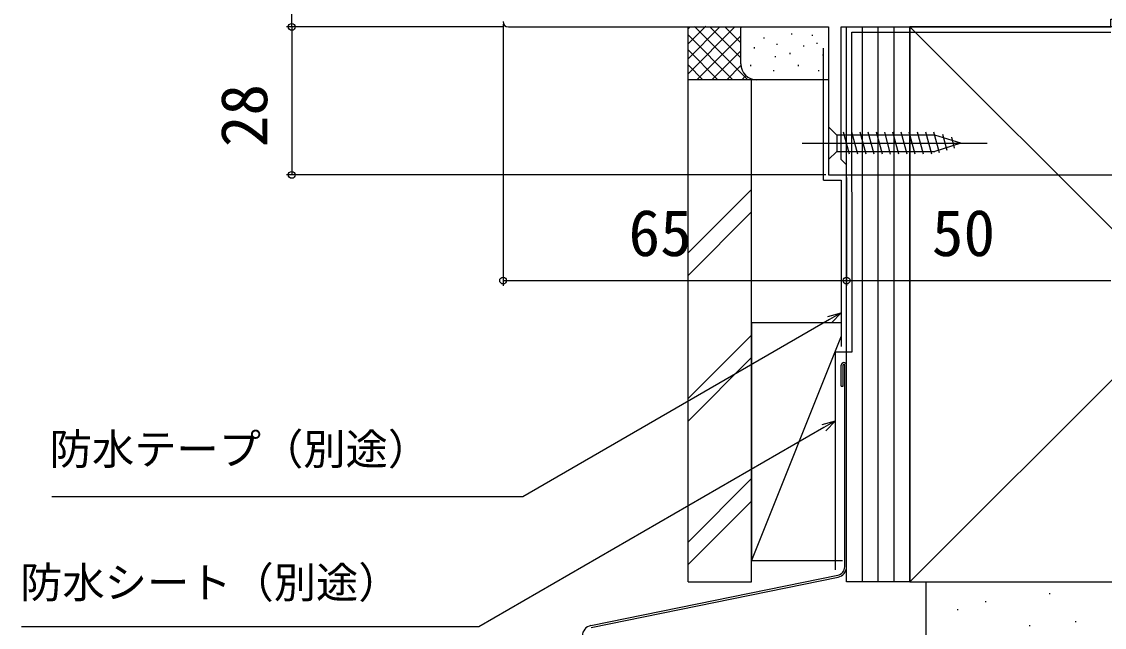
# Model space of a CAD drawing. Units: millimetres, scale not verified. Extents: x -525 to 525, y -783 to 779.
# Drawn here: x 61.2 to 266, y 26.2 to 140.8 of the extents above; entities that cross this region are included whole.
import ezdxf
from ezdxf.enums import TextEntityAlignment as Align

# ---------------------------------------------------------------- set-up
doc = ezdxf.new("R2010")
doc.units = ezdxf.units.MM
doc.header["$LTSCALE"] = 4
for name, color, linetype in [('0-2_YKK_11', 7, 'Continuous'), ('0-5_YKK_13', 4, 'Continuous'), ('0-7_YKK_D', 6, 'Continuous'), ('0-9_YSS_K', 3, 'Continuous'), ('0-A_YSS_KE', 3, 'Continuous')]:
    doc.layers.add(name, color=color, linetype=linetype)
doc.styles.add('ＭＳ ゴシック', font='')
doc.styles.get('ＭＳ ゴシック').set_extended_font_data('MS Gothic')

msp = doc.modelspace()

# ---------------------------------------------------------------- linework, layer by layer
at = {"layer": '0-2_YKK_11'}
msp.add_lwpolyline([(153.264, 139.8), (213.864, 139.8), (213.864, 111.8), (217.264, 111.8), (217.264, 113.7), (216.764, 114.2), (216.264, 114.7), (216.264, 139.8), (267.264, 139.8), (267.264, 141.3), (279.764, 141.3), (279.764, 139.8), (282.264, 139.8), (282.264, 143.8), (267.264, 143.8)], dxfattribs=at)
msp.add_arc((153.264, 140.8), 1, 180.00001, 269.99999, dxfattribs=at)
at = {"layer": '0-5_YKK_13'}
for p, q in [((213.864, 120.9), (213.864, 114.7)), ((213.864, 120.9), (215.414, 119.35)), ((233.948, 119.35), (215.414, 119.35)), ((215.414, 119.35), (215.414, 116.25)), ((217.84, 115.7), (216.715, 119.9)), ((219.393, 115.7), (218.268, 119.9)), ((220.946, 115.7), (219.821, 119.9)), ((222.499, 115.7), (221.374, 119.9)), ((224.052, 115.7), (222.927, 119.9)), ((225.605, 115.7), (224.48, 119.9)), ((227.158, 115.7), (226.032, 119.9)), ((228.711, 115.7), (227.585, 119.9)), ((230.264, 115.7), (229.138, 119.9)), ((231.817, 115.7), (230.691, 119.9)), ((233.37, 115.7), (232.244, 119.9)), ((234.853, 115.959), (233.797, 119.9)), ((238.864, 117.8), (233.948, 119.35)), ((236.285, 116.41), (235.471, 119.447)), ((237.717, 116.862), (237.168, 118.912)), ((208.864, 117.8), (243.864, 117.8)), ((238.864, 117.8), (233.948, 116.25)), ((213.864, 114.7), (215.414, 116.25)), ((215.414, 116.25), (233.948, 116.25))]:
    msp.add_line(p, q, dxfattribs=at)
at = {"layer": '0-7_YKK_D'}
for p, q in [((112.264, 139.8), (112.264, 151.8)), ((149.264, 139.8), (111.264, 139.8)), ((152.264, 139.8), (111.264, 139.8)), ((112.264, 139.8), (112.264, 111.8)), ((152.264, 140.3), (152.264, 90.8)), ((213.364, 111.8), (111.264, 111.8)), ((216.564, 111.8), (427.764, 111.8)), ((217.264, 111.3), (217.264, 90.8)), ((217.264, 111.3), (217.264, 90.8)), ((152.264, 91.8), (217.264, 91.8)), ((217.264, 91.8), (267.264, 91.8))]:
    msp.add_line(p, q, dxfattribs=at)
for points in [[(216.264, 85.703), (214.056, 84.428), (155.989, 50.903), (66.886, 50.903)], [(213.714, 85.02), (216.264, 85.703), (214.397, 83.836)], [(215.187, 65.262), (212.978, 63.987), (147.689, 26.292), (61.16, 26.292)], [(212.637, 64.578), (215.187, 65.262), (213.32, 63.395)]]:
    msp.add_lwpolyline(points, dxfattribs=at)
for centre in [(112.264, 139.8), (112.264, 139.8), (112.264, 111.8), (152.264, 91.8), (217.264, 91.8), (217.264, 91.8)]:
    msp.add_circle(centre, 0.637, dxfattribs=at)
at = {"layer": '0-9_YSS_K'}
for p, q in [((187.264, 136.599), (190.642, 139.977)), ((187.264, 139.427), (187.657, 139.82)), ((187.264, 130.942), (196.125, 139.803)), ((187.264, 133.77), (193.296, 139.803)), ((187.264, 129.8), (187.264, 139.8)), ((188.512, 139.865), (198.578, 129.8)), ((191.403, 139.803), (197.264, 133.942)), ((194.231, 139.803), (197.264, 136.77)), ((197.06, 139.803), (197.264, 139.599)), ((197.264, 132.8), (197.264, 139.803)), ((217.264, 139.8), (229.264, 139.8)), ((217.264, 34.8), (217.264, 139.8)), ((220.264, 34.8), (220.264, 139.8)), ((223.264, 34.8), (223.264, 139.8)), ((226.264, 34.8), (226.264, 139.8)), ((229.264, 139.8), (334.264, 34.8)), ((229.264, 34.8), (229.264, 139.8)), ((229.264, 34.8), (334.264, 139.8)), ((187.264, 138.285), (195.749, 129.8)), ((188.95, 129.8), (197.264, 138.114)), ((201.59, 137.799), (201.59, 137.599)), ((206.863, 138.575), (206.863, 138.375)), ((210.78, 138.295), (210.78, 138.095)), ((187.264, 135.457), (192.921, 129.8)), ((191.779, 129.8), (197.264, 135.285)), ((199.759, 135.943), (199.759, 135.743)), ((204.099, 136.611), (204.099, 136.411)), ((209.106, 136.277), (209.106, 136.077)), ((211.613, 136.78), (211.613, 136.58)), ((203.765, 134.274), (203.765, 134.074)), ((206.558, 134.877), (206.558, 134.677)), ((212.778, 134.608), (212.778, 134.408)), ((187.264, 132.628), (190.092, 129.8)), ((194.607, 129.8), (197.282, 132.474)), ((199.092, 132.605), (199.092, 132.405)), ((203.431, 131.603), (203.431, 131.403)), ((208.105, 132.605), (208.105, 132.405)), ((211.946, 131.603), (211.946, 131.403)), ((200.264, 129.8), (187.264, 129.8)), ((197.436, 129.8), (198.23, 130.594)), ((213.864, 129.8), (200.264, 129.8)), ((199.264, 109.032), (187.264, 97.032)), ((199.264, 104.789), (187.264, 92.789)), ((199.264, 81.458), (187.264, 69.458)), ((216.264, 81.3), (199.264, 38.8)), ((187.264, 65.215), (199.264, 77.215)), ((199.264, 54.33), (187.264, 42.33)), ((199.264, 50.087), (187.264, 38.087)), ((229.264, 34.8), (217.264, 34.8)), ((243.476, 31.047), (243.676, 31.047)), ((255.581, 32.56), (255.781, 32.56)), ((238.18, 29.533), (238.38, 29.533)), ((260.499, 27.264), (260.699, 27.264)), ((251.799, 26.507), (251.999, 26.507))]:
    msp.add_line(p, q, dxfattribs=at)
msp.add_lwpolyline([(216.264, 83.8), (199.264, 83.8), (199.264, 38.8), (216.464, 38.8)], dxfattribs=at)
msp.add_arc((200.264, 132.8), 3, 180, 270, dxfattribs=at)
at = {"layer": '0-A_YSS_KE'}
for p, q in [((218.264, 138.8), (267.264, 138.8)), ((218.296, 78.3), (218.264, 138.8)), ((212.915, 110.8), (212.915, 135.8)), ((187.264, 34.8), (187.264, 129.8)), ((215.165, 37.085), (215.197, 78.3)), ((215.197, 78.3), (218.296, 78.3)), ((216.264, 71.8), (216.264, 75.8)), ((216.914, 37.649), (216.914, 75.8)), ((217.264, 37.649), (217.264, 75.8)), ((168.865, 26.525), (215.593, 36.032)), ((168.935, 26.182), (215.663, 35.689)), ((187.264, 34.8), (199.264, 34.8)), ((229.264, 34.8), (334.264, 34.8)), ((232.264, 34.8), (232.264, 14.8)), ((232.264, 34.8), (332.264, 34.8))]:
    msp.add_line(p, q, dxfattribs=at)
for points in [[(334.264, 139.8), (229.264, 139.8), (229.264, 34.8)], [(199.264, 34.8), (199.264, 129.8), (187.264, 129.8)], [(212.915, 110.8), (216.264, 110.8), (216.264, 79.3)], [(216.264, 71.8), (216.614, 71.8), (216.614, 75.8)]]:
    msp.add_lwpolyline(points, dxfattribs=at)
for centre, radius, start, end in [((216.764, 75.8), 0.5, 0, 180), ((216.764, 75.8), 0.15, 0, 180), ((215.264, 37.649), 1.65, 281.5, 0), ((215.264, 37.649), 2, 281.5, 0), ((169.264, 24.565), 2, 101.5, 180)]:
    msp.add_arc(centre, radius, start, end, dxfattribs=at)

# ---------------------------------------------------------------- texts
at = {"layer": '0-7_YKK_D', "style": 'ＭＳ ゴシック'}
msp.add_text('28', height=8.798, rotation=90, dxfattribs=at).set_placement((110.264, 117.039), align=Align.BOTTOM_LEFT)
for s, height, p in [('65', 8.798, (176.003, 93.8)), ('50', 8.798, (233.4, 93.8)), ('防水テープ（別途）', 5.865, (66.46, 55.216)), ('防水シート（別途）', 5.865, (60.872, 29.985))]:
    msp.add_text(s, height=height, dxfattribs=at).set_placement(p, align=Align.BOTTOM_LEFT)

doc.saveas('drawing.dxf')
